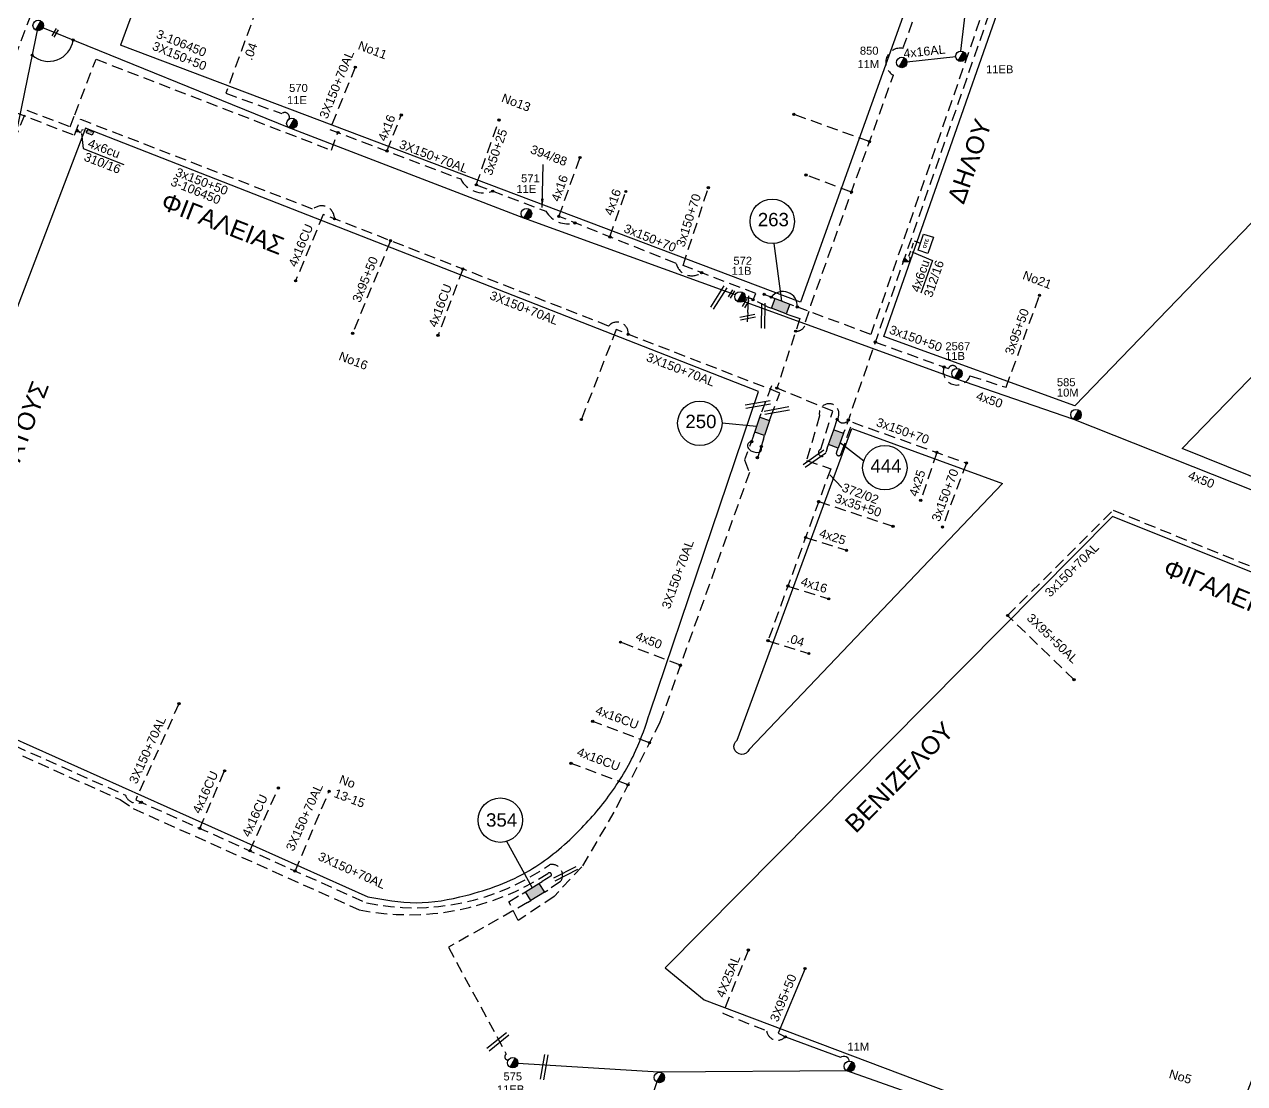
# Model space of a CAD drawing. Header units: millimetres. Extents: x -2591 to -1162, y 241 to 765.
# Drawn here: x -1464.6 to -1327.3, y 571.9 to 691.2 of the extents above; entities that cross this region are included whole.
import ezdxf
from ezdxf.enums import TextEntityAlignment as Align

# ---------------------------------------------------------------- set-up
doc = ezdxf.new("R2010")
doc.units = ezdxf.units.MM
doc.linetypes.add('DASHED', pattern=[19.05, 12.7, -6.35])
for name, color, linetype in [('3x150+30', 7, 'DASHED'), ('3x150+50', 7, 'Continuous'), ('3x150+70', 7, 'Continuous'), ('3X150+70AL', 7, 'Continuous'), ('3x35+50', 7, 'DASHED'), ('3x50+25', 7, 'Continuous'), ('3x95+50', 7, 'Continuous'), ('4x16', 7, 'Continuous'), ('4x16CU', 7, 'Continuous'), ('4x25', 7, 'Continuous'), ('4x50', 7, 'Continuous'), ('4x50 + 13_5', 7, 'SYN_LINE'), ('Link Box 4 Διευθύνσεων', 7, 'Continuous'), ('Pillar OTE', 7, 'Continuous'), ('TEXT ΚΑΛΩΔΙΩΝ', 7, 'Continuous'), ('Άγνωστα', 7, 'Continuous'), ('ΑΓΝΩΣΤΟ ΕΝΑΕΡΙΟ ΚΑΛΩΔΙΟ', 7, 'Continuous'), ('ΑΓΝΩΣΤΟ ΥΠΟΓΕΙΟ ΚΑΛΩΔΙΟ', 7, 'DASHED'), ('Γυμνά εναέρια ΧΤ (3Φ)   4x16AL', 7, 'Continuous'), ('Γυμνά εναέρια ΧΤ (3Φ) 4x50AL', 7, 'Continuous'), ('Επιγραφές - Σχήματα', 7, 'Continuous'), ('Καλωδια ΧΤ  3X95+50', 7, 'Continuous'), ('Καλώδια ΧΤ   3x150+70AL', 7, 'DASHED'), ('Μηχανική τομή', 7, 'Continuous'), ('Στύλος ΦΜ', 7, 'Continuous'), ('Στύλος ΦΜ @ 1', 7, 'Continuous'), ('Συνδέσεις', 7, 'Continuous'), ('Τομή', 7, 'Continuous'), ('ΥΠΟΒΑΘΡΟ ΔΕΗ', 7, 'Continuous'), ('Υπογεια Καλωδια Δικτυου ΧΤ 4X25', 7, 'DASHED'), ('Υπόβαθρο ΔΕΗ', 7, 'Continuous'), ('Υπόγεια Καλώδια Δικτύου ΧΤ   .04', 7, 'DASHED'), ('Υπόγεια καλώδια Παροχών ΧΤ   4x6', 7, 'DASHED')]:
    doc.layers.add(name, color=color, linetype=linetype)
doc.styles.add('arial', font='arial.ttf')
doc.styles.get("Standard").update_dxf_attribs({"font": 'arial.ttf'})
doc.linetypes.add('SYN_LINE', pattern='A,0.5,-0.0001,["/\\/\\/\\/",Standard,S=0.1,R=0,X=0,Y=-0.05],-0.25', length=0.7501)
doc.dimstyles.new('ISO-25', dxfattribs={"dimtxt": 2.5, "dimasz": 2.5, "dimexe": 1.25, "dimexo": 0.625, "dimtad": 1, "dimtxsty": 'Standard', "dimcen": 2.5, "dimadec": 0, "dimazin": 0, "dimtfac": 1, "dimtmove": 0, "dimatfit": 3, "dimfxl": 1, "dimarcsym": 0})

# ---------------------------------------------------------------- blocks, each defined once
blk = doc.blocks.new('ΥΠΑΡΧΩΝ ΤΣΙΜΕΝΤΕΝΙΟΣ ΣΤΥΛΟΣ')
at = {"layer": 'Στύλος ΦΜ'}
blk.add_hatch(color=256, dxfattribs=at).paths.add_polyline_path([(-1.29, -2.28, 0.574793), (2.62, 0, 0.268822), (1.3, 2.27)])
blk.add_line((-1.29, -2.28), (1.3, 2.27), dxfattribs=at)
blk.add_circle((0, 0), 2.62, dxfattribs=at)
at = {"layer": 'Στύλος ΦΜ', "flags": 4}
for tag, p in [('ΤΥΠΟΣ', (-4.91, 3.03)), ('ΑΡΙΘΜΟΣ', (-4.68, 8.05))]:
    blk.add_attdef(tag, p, '', height=4, dxfattribs=at)
blk = doc.blocks.new('LINK BOX 4 ΑΝΑΧΩΡΗΣΕΩΝ')
at = {"layer": 'Link Box 4 Διευθύνσεων', "ltscale": 40}
blk.add_hatch(color=256, dxfattribs=at).paths.add_polyline_path([(-3.54, 0), (-3.54, -4.67), (3.54, -4.67), (3.54, 0)])
for p, q in [((-3.54, 0), (-5.33, 0)), ((5.33, 0), (3.54, 0)), ((-3.54, -4.67), (-5.33, -4.67)), ((5.33, -4.67), (3.54, -4.67))]:
    blk.add_line(p, q, dxfattribs=at)
blk.add_lwpolyline([(-3.54, -4.67), (-3.54, 0), (3.54, 0), (3.54, -4.67)], close=True, dxfattribs=at)
blk = doc.blocks.new('_ΣΥΝΔΕΣΗ')
at = {"layer": 'Συνδέσεις', "linetype": 'SYN_LINE', "ltscale": 40}
blk.add_hatch(color=256, dxfattribs=at).paths.add_polyline_path([(0.5, -0.01, 1), (-0.5, -0.01, 1)])
at = {"layer": 'Συνδέσεις'}
blk.add_circle((0, -0.01), 0.5, dxfattribs=at)
blk = doc.blocks.new('ΤΟΜΗ')
at = {"layer": 'Τομή', "ltscale": 40}
for p, q in [((-0.03, -1.92), (-11.4, -1.92)), ((-0.03, -3.42), (-11.4, -3.42))]:
    blk.add_line(p, q, dxfattribs=at)
blk = doc.blocks.new('ΜΗΧΑΝΙΚΗ ΤΟΜΗ')
at = {"layer": 'Μηχανική τομή', "ltscale": 40}
for p, q in [((0, 0.76), (-3.79, 0.76)), ((0, -0.34), (-3.79, -0.34))]:
    blk.add_line(p, q, dxfattribs=at)
blk = doc.blocks.new('τομή_')
at = {"layer": 'Επιγραφές - Σχήματα'}
for p, q in [((-1.29, -0.22), (0.13, 0.75)), ((-1.08, -0.46), (0.34, 0.51)), ((-0.66, 0.62), (-0.29, -0.37))]:
    blk.add_line(p, q, dxfattribs=at)
blk = doc.blocks.new('PILLAR ΟΤΕ')
at = {"layer": 'Pillar OTE', "ltscale": 40}
blk.add_lwpolyline([(-3.31, 2.02), (3.39, 2.02), (3.39, -1.99), (-3.31, -1.99)], close=True, dxfattribs=at)
at = {"layer": 'Pillar OTE', "insert": (-1.81, 0.71), "char_height": 1.3575, "width": 109.961, "attachment_point": 1}
blk.add_mtext('{\\fArial|b1|i0|c161|p34;OTE}', dxfattribs=at)

msp = doc.modelspace()

# ---------------------------------------------------------------- hatches: boundary and pattern name
at = {"layer": 'Pillar OTE', "ltscale": 40}
h = msp.add_hatch(color=256, dxfattribs=at)
h.dxf.hatch_style = 1
h.paths.add_polyline_path([(-1458.847, 679.055), (-1458.43, 679.076), (-1458.716, 679.387)])
h = msp.add_hatch(color=256, dxfattribs=at)
h.dxf.hatch_style = 1
h.paths.add_polyline_path([(-1365.737, 664.407), (-1365.122, 664.454), (-1365.557, 664.901)])

# ---------------------------------------------------------------- linework, layer by layer
at = {"layer": '3x150+30', "color": 6, "lineweight": -3, "ltscale": 0.1}
msp.add_lwpolyline([(-1368.845, 655.408), (-1360.611, 652.423, -0.7061468), (-1359.666, 652.448, 3.9922929)], format="xyb", dxfattribs=at)
at = {"layer": '3x150+50', "color": 1, "linetype": 'DASHED', "lineweight": -3, "ltscale": 0.1}
for points in [[(-1464.347, 681.515), (-1459.445, 679.645), (-1458.928, 681.001), (-1458.928, 681.001), (-1456.544, 687.248), (-1430.056, 677.006), (-1429.322, 679.002)], [(-1486.233, 643.267), (-1480.638, 641.183), (-1472.833, 662.459), (-1472.989, 663.361), (-1469.509, 672.634), (-1467.905, 672.765), (-1464.347, 681.515)]]:
    msp.add_lwpolyline(points, dxfattribs=at)
at = {"layer": '3x150+50', "color": 151, "linetype": 'DASHED', "lineweight": -3, "ltscale": 0.1}
msp.add_lwpolyline([(-1469.454, 674.006, 0.767545), (-1468.412, 674.269), (-1465.681, 681.291), (-1458.982, 678.703), (-1458.299, 680.491), (-1432.119, 670.378, -0.654194), (-1429.709, 669.285)], format="xyb", dxfattribs=at)
at = {"layer": '3x150+50', "color": 1, "linetype": 'DASHED', "lineweight": -3, "ltscale": 0.1}
msp.add_lwpolyline([(-1457.734, 680.514), (-1457.734, 680.514)], close=True, dxfattribs=at)
at = {"layer": '3x150+70', "color": 1, "linetype": 'DASHED', "lineweight": -3, "ltscale": 0.1}
msp.add_lwpolyline([(-1382.596, 660.17), (-1382.28, 660.874), (-1390.473, 664.015), (-1387.634, 672.801)], dxfattribs=at)
msp.add_lwpolyline([(-1388.388, 663.216, -0.523931), (-1391.267, 664.259), (-1404.458, 669.558)], format="xyb", dxfattribs=at)
at = {"layer": '3x150+70', "color": 6, "linetype": 'DASHED', "lineweight": -3, "ltscale": 0.1}
msp.add_lwpolyline([(-1373.173, 643.066, 1.3792687), (-1372.681, 642.886), (-1371.429, 646.389), (-1358.578, 641.792)], format="xyb", dxfattribs=at)
msp.add_lwpolyline([(-1358.578, 641.792), (-1361.285, 634.586)], dxfattribs=at)
at = {"layer": '3x150+70', "color": 62, "linetype": 'DASHED', "lineweight": -3, "ltscale": 0.1}
msp.add_lwpolyline([(-1447.215, 614.706), (-1452.077, 603.889), (-1426.092, 592.284, 0.2083565), (-1405.517, 596.58, -0.6967629), (-1404.271, 594.694), (-1405.712, 593.708)], format="xyb", dxfattribs=at)
at = {"layer": '3X150+70AL', "color": 1, "linetype": 'DASHED', "lineweight": -3, "ltscale": 0.1}
for points in [[(-1427.373, 686.358), (-1430.221, 679.343), (-1415.505, 673.769, 0.3846183), (-1411.896, 672.403)], [(-1413.752, 673.105), (-1405.915, 670.137, 0.3409326), (-1402.636, 668.826)]]:
    msp.add_lwpolyline(points, format="xyb", dxfattribs=at)
at = {"layer": '3X150+70AL', "color": 151, "linetype": 'DASHED', "lineweight": -3, "ltscale": 0.1}
msp.add_lwpolyline([(-1396.664, 656.286, 0.7443922), (-1398.856, 657.213), (-1430.968, 669.778)], format="xyb", dxfattribs=at)
for points in [[(-1398.011, 656.808), (-1401.929, 646.699)], [(-1380.59, 647.003), (-1379.586, 649.673), (-1398.011, 656.808)]]:
    msp.add_lwpolyline(points, dxfattribs=at)
at = {"layer": '3X150+70AL', "color": 27, "linetype": 'DASHED', "lineweight": -3, "ltscale": 0.1}
msp.add_lwpolyline([(-1382.549, 644.853), (-1383.56, 642.143), (-1383.009, 640.714), (-1393.081, 612.612), (-1398.254, 602.484), (-1401.865, 596.354), (-1405, 593.013), (-1409.023, 590.298), (-1410.074, 592.411), (-1408.592, 593.302)], dxfattribs=at)
at = {"layer": '3X150+70AL', "color": 27, "lineweight": -3, "ltscale": 0.1}
msp.add_lwpolyline([(-1381.444, 644.479), (-1382.113, 642.398)], dxfattribs=at)
at = {"layer": '3X150+70AL', "color": 62, "linetype": 'DASHED', "lineweight": -3, "ltscale": 0.1}
msp.add_lwpolyline([(-1434.148, 595.867), (-1430.314, 604.851)], dxfattribs=at)
at = {"layer": '3x35+50', "color": 6, "lineweight": -3, "ltscale": 0.1}
msp.add_lwpolyline([(-1375.214, 637.456), (-1366.853, 634.678)], dxfattribs=at)
at = {"layer": '3x50+25', "color": 1, "linetype": 'DASHED', "lineweight": -3, "ltscale": 0.1}
msp.add_lwpolyline([(-1413.752, 673.105), (-1411.189, 680.401)], dxfattribs=at)
at = {"layer": '3x95+50', "color": 151, "linetype": 'DASHED', "lineweight": -3, "ltscale": 0.1}
msp.add_lwpolyline([(-1423.406, 666.819), (-1427.668, 656.405)], dxfattribs=at)
at = {"layer": '3x95+50', "color": 6, "linetype": 'DASHED', "lineweight": -3, "ltscale": 0.1}
msp.add_lwpolyline([(-1361.116, 652.607, 0.9854519), (-1358.189, 651.601), (-1354.122, 650.324), (-1350.362, 660.667)], format="xyb", dxfattribs=at)
at = {"layer": '4x16', "color": 1, "linetype": 'DASHED', "lineweight": -3, "ltscale": 0.1}
for points in [[(-1423.804, 676.912), (-1422.199, 680.961)], [(-1404.458, 669.558), (-1402.074, 676.184)], [(-1398.711, 667.249), (-1396.919, 672.363)]]:
    msp.add_lwpolyline(points, dxfattribs=at)
at = {"layer": '4x16', "color": 6, "linetype": 'DASHED', "lineweight": -3, "ltscale": 0.1}
msp.add_lwpolyline([(-1378.682, 627.953), (-1374.084, 626.505)], dxfattribs=at)
at = {"layer": '4x16', "color": 62, "linetype": 'DASHED', "lineweight": -3, "ltscale": 0.1}
for points in [[(-1444.871, 600.665), (-1442.079, 607.147)], [(-1439.228, 598.14), (-1436.017, 605.224)]]:
    msp.add_lwpolyline(points, dxfattribs=at)
at = {"layer": '4x16CU', "color": 151, "linetype": 'DASHED', "lineweight": -3, "ltscale": 0.1}
for points in [[(-1430.968, 669.778), (-1434.093, 662.309)], [(-1415.269, 663.635), (-1418.059, 656.171)]]:
    msp.add_lwpolyline(points, dxfattribs=at)
at = {"layer": '4x16CU', "color": 27, "linetype": 'DASHED', "lineweight": -3, "ltscale": 0.1}
for points in [[(-1394.253, 610.317), (-1400.649, 612.714)], [(-1396.676, 605.573), (-1403.083, 607.988)]]:
    msp.add_lwpolyline(points, dxfattribs=at)
at = {"layer": '4x25', "color": 6, "linetype": 'DASHED', "lineweight": -3, "ltscale": 0.1}
for points in [[(-1361.917, 642.987), (-1363.731, 637.605)], [(-1376.688, 633.417), (-1372.09, 631.969)]]:
    msp.add_lwpolyline(points, dxfattribs=at)
at = {"layer": '4x50', "color": 6, "lineweight": -3, "ltscale": 0.1}
msp.add_lwpolyline([(-1383.707, 660.026), (-1359.948, 651.347), (-1346.552, 646.729), (-1319.678, 636.075)], dxfattribs=at)
at = {"layer": '4x50', "color": 27, "linetype": 'DASHED', "lineweight": -3, "ltscale": 0.1}
msp.add_lwpolyline([(-1390.781, 619.03), (-1397.519, 621.629)], dxfattribs=at)
at = {"layer": '4x50 + 13_5', "color": 5, "linetype": 'Continuous', "lineweight": -3, "ltscale": 0.1}
msp.add_lwpolyline([(-1355.916, 716.434), (-1359.253, 688.173)], dxfattribs=at)
at = {"layer": 'Pillar OTE', "ltscale": 40}
for points in [[(-1458.716, 679.387), (-1458.43, 679.076), (-1458.847, 679.055), (-1458.716, 679.387)], [(-1365.557, 664.901), (-1365.122, 664.454), (-1365.737, 664.407), (-1365.557, 664.901)]]:
    msp.add_lwpolyline(points, dxfattribs=at)
at = {"layer": 'ΑΓΝΩΣΤΟ ΕΝΑΕΡΙΟ ΚΑΛΩΔΙΟ', "color": 5, "lineweight": -3, "ltscale": 0.1}
for points in [[(-1463.051, 691.049), (-1472.763, 643.82), (-1490.716, 619.474)], [(-1384.615, 660.717), (-1408.395, 669.352), (-1434.795, 679.514), (-1462.522, 690.792)]]:
    msp.add_lwpolyline(points, dxfattribs=at)
at = {"layer": 'ΑΓΝΩΣΤΟ ΥΠΟΓΕΙΟ ΚΑΛΩΔΙΟ', "color": 85, "lineweight": -3, "ltscale": 0.1}
for points in [[(-1377.799, 656.637, 0.4387498), (-1376.685, 657.69), (-1376.102, 659.549), (-1366.808, 685.458, -0.8653308), (-1365.73, 688.461), (-1356.405, 714.455, -0.4047757), (-1356.158, 716.696)], [(-1374.269, 643.468), (-1374.42, 642.976, -1.92205), (-1374.992, 643.342), (-1373.641, 647.623), (-1380.523, 650.48), (-1381.695, 647.376)]]:
    msp.add_lwpolyline(points, format="xyb", dxfattribs=at)
for points in [[(-1369.494, 677.97), (-1378.016, 681.035)], [(-1371.529, 672.297), (-1376.642, 674.209)], [(-1380.551, 660.461), (-1381.353, 660.781)], [(-1378.471, 658.428), (-1377.333, 658.052), (-1379.912, 650.226)]]:
    msp.add_lwpolyline(points, dxfattribs=at)
at = {"layer": 'ΑΓΝΩΣΤΟ ΥΠΟΓΕΙΟ ΚΑΛΩΔΙΟ', "color": 1, "lineweight": -3, "ltscale": 0.1}
msp.add_lwpolyline([(-1380.964, 659.37), (-1382.786, 660.263, 0.1695605), (-1383.499, 660.349, 14.1549178)], format="xyb", dxfattribs=at)
at = {"layer": 'ΑΓΝΩΣΤΟ ΥΠΟΓΕΙΟ ΚΑΛΩΔΙΟ', "color": 6, "lineweight": -3, "ltscale": 0.1}
msp.add_lwpolyline([(-1373.349, 645.969), (-1373.132, 646.726, 1.5424936), (-1375.119, 647.114), (-1376.581, 642.07), (-1373.863, 641.158), (-1380.927, 621.799)], format="xyb", dxfattribs=at)
at = {"layer": 'ΑΓΝΩΣΤΟ ΥΠΟΓΕΙΟ ΚΑΛΩΔΙΟ', "color": 27, "lineweight": -3, "ltscale": 0.1}
for points in [[(-1487.317, 640.479), (-1482.137, 638.549), (-1489.154, 619.711), (-1453.841, 603.911), (-1452.359, 602.891), (-1426.933, 591.515, 0.1968983), (-1405.687, 595.609, -0.976434), (-1405.343, 595.306), (-1406.325, 594.702)], [(-1407.979, 592.309), (-1416.882, 587.289), (-1410.371, 575.257, 0.8316638), (-1410.146, 574.607, -2.2686503)]]:
    msp.add_lwpolyline(points, format="xyb", dxfattribs=at)
at = {"layer": 'ΑΓΝΩΣΤΟ ΥΠΟΓΕΙΟ ΚΑΛΩΔΙΟ', "color": 62, "lineweight": -3, "ltscale": 0.1}
msp.add_lwpolyline([(-1487.095, 641.048), (-1481.268, 638.877), (-1488.269, 620.082), (-1453.23, 604.405, 0.4351429), (-1451.446, 603.607)], format="xyb", dxfattribs=at)
at = {"layer": 'ΑΓΝΩΣΤΟ ΥΠΟΓΕΙΟ ΚΑΛΩΔΙΟ', "color": 6, "lineweight": -3, "ltscale": 0.1}
msp.add_arc((-1372.483, 647.022), 0.714, 204.54674, 327.18963, dxfattribs=at)
at = {"layer": 'Γυμνά εναέρια ΧΤ (3Φ)   4x16AL', "color": 5, "lineweight": -3, "ltscale": 0.1}
msp.add_lwpolyline([(-1359.799, 687.515), (-1365.283, 686.919)], dxfattribs=at)
at = {"layer": 'Γυμνά εναέρια ΧΤ (3Φ) 4x50AL', "color": 133, "lineweight": -3, "ltscale": 0.1}
for points in [[(-1324.296, 556.493), (-1372.043, 573.376), (-1393.252, 573.214), (-1409.067, 574.207)], [(-1393.432, 572.123), (-1400.032, 551.953)]]:
    msp.add_lwpolyline(points, dxfattribs=at)
at = {"layer": 'Καλωδια ΧΤ  3X95+50', "color": 5, "linetype": 'DASHED', "lineweight": -3, "ltscale": 0.1}
msp.add_lwpolyline([(-1346.473, 617.41), (-1353.953, 624.629)], dxfattribs=at)
at = {"layer": 'Καλωδια ΧΤ  3X95+50', "color": 133, "lineweight": -3, "ltscale": 0.1}
msp.add_lwpolyline([(-1376.756, 584.901), (-1379.774, 577.607), (-1378.961, 577.211), (-1372.744, 574.916, -0.638009), (-1371.81, 574.474, -8.9835187)], format="xyb", dxfattribs=at)
at = {"layer": 'Καλώδια ΧΤ   3x150+70AL', "color": 85, "linetype": 'DASHED', "lineweight": -3, "ltscale": 0.1}
msp.add_lwpolyline([(-1332.048, 749.121), (-1337.26, 750.875), (-1342.503, 735.737), (-1342.146, 734.802), (-1369.35, 656.262), (-1378.059, 659.52)], dxfattribs=at)
at = {"layer": 'Καλώδια ΧΤ   3x150+70AL', "color": 6, "linetype": 'DASHED', "lineweight": -3, "ltscale": 0.1}
msp.add_lwpolyline([(-1332.225, 748.618), (-1336.107, 749.925), (-1372.254, 645.566)], dxfattribs=at)
at = {"layer": 'Καλώδια ΧΤ   3x150+70AL', "color": 30, "linetype": 'DASHED', "lineweight": -3, "ltscale": 0.1}
msp.add_lwpolyline([(-1474.809, 696.251), (-1463.897, 692.264), (-1469.338, 677.643)], dxfattribs=at)
at = {"layer": 'Καλώδια ΧΤ   3x150+70AL', "color": 5, "lineweight": -3, "ltscale": 0.1}
msp.add_lwpolyline([(-1353.953, 624.629), (-1342.061, 636.485), (-1326.148, 629.989, -0.5924102), (-1324.798, 630.067, 3.5757112)], format="xyb", dxfattribs=at)
at = {"layer": 'ΥΠΟΒΑΘΡΟ ΔΕΗ', "lineweight": -3}
for points in [[(-1433.262, 744.504), (-1453.782, 688.818)], [(-1433.262, 744.504), (-1356.85, 716.867), (-1377.279, 659.921), (-1453.782, 688.818)], [(-1367.892, 656.022), (-1347.67, 713.693), (-1300.341, 695.953), (-1346.394, 648.226), (-1367.892, 656.022)], [(-1457.719, 679.493), (-1481.3, 617.731), (-1425.964, 592.972)], [(-1394.212, 613.676), (-1381.974, 649.856), (-1457.719, 679.493)], [(-1457.994, 677.194), (-1453.407, 675.399)], [(-1362.419, 664.587), (-1363.705, 660.918)], [(-1383.184, 658.745), (-1383.067, 660.603)]]:
    msp.add_lwpolyline(points, dxfattribs=at)
for points in [[(-1334.307, 643.419), (-1288.023, 691.112), (-1283.537, 689.64), (-1304.338, 631.363)], [(-1342.157, 635.791), (-1392.482, 584.983), (-1388.12, 581.356), (-1331.258, 559.892), (-1307.285, 621.822)]]:
    msp.add_lwpolyline(points, close=True, dxfattribs=at)
msp.add_lwpolyline([(-1371.488, 645.667), (-1354.528, 639.474), (-1383.037, 609.542, -1.3190268), (-1384.374, 610.618), (-1371.488, 645.667)], format="xyb", dxfattribs=at)
at = {"layer": 'ΥΠΟΒΑΘΡΟ ΔΕΗ', "lineweight": -3, "ltscale": 0.1}
for centre, radius, start, end in [((-1461.892, 689.806), 2.798, 228.68802, 351.85125), ((-1379.25, 659.48), 1.63, 355.68844, 142.97964)]:
    msp.add_arc(centre, radius, start, end, dxfattribs=at)
at = {"layer": 'ΥΠΟΒΑΘΡΟ ΔΕΗ', "lineweight": -3}
msp.add_open_spline([(-1382.768, 644.266), (-1383.517, 643.938), (-1382.957, 642.935), (-1381.41, 642.918), (-1381.69, 643.713), (-1381.657, 643.708)], degree=3, dxfattribs=at)
msp.add_spline([(-1425.964, 592.972), (-1420.531, 592.296), (-1414.918, 593.121), (-1407.755, 595.943), (-1402.646, 599.952), (-1398.858, 604.287), (-1395.788, 609.461), (-1394.212, 613.676)], degree=3, dxfattribs=at)
at = {"layer": 'Υπογεια Καλωδια Δικτυου ΧΤ 4X25', "color": 133, "lineweight": -3, "ltscale": 0.1}
msp.add_lwpolyline([(-1383.131, 586.984), (-1386.017, 579.855), (-1381.086, 577.892, 0.6244855), (-1378.961, 577.211, -2.7194479)], format="xyb", dxfattribs=at)
at = {"layer": 'Υπόβαθρο ΔΕΗ', "lineweight": -3}
for points in [[(-1379.367, 660.014), (-1380.23, 666.509)], [(-1382.197, 645.893), (-1386.095, 646.266)], [(-1372.797, 644.089), (-1370.15, 642.033)], [(-1407.465, 593.998), (-1410.303, 599.208)]]:
    msp.add_lwpolyline(points, dxfattribs=at)
for centre in [(-1380.445, 668.999), (-1388.595, 646.272), (-1367.771, 641.267), (-1411.053, 601.593)]:
    msp.add_circle(centre, 2.5, dxfattribs=at)
at = {"layer": 'Υπόγεια Καλώδια Δικτύου ΧΤ   .04', "color": 5, "lineweight": -3, "ltscale": 0.1}
msp.add_lwpolyline([(-1438.49, 692.883), (-1441.933, 683.422), (-1435.652, 681.131, -0.7629942), (-1434.817, 680.525, -23.4159624)], format="xyb", dxfattribs=at)
at = {"layer": 'Υπόγεια Καλώδια Δικτύου ΧΤ   .04', "color": 6, "lineweight": -3, "ltscale": 0.1}
msp.add_lwpolyline([(-1380.927, 621.799), (-1376.329, 620.351)], dxfattribs=at)
at = {"layer": 'Υπόγεια καλώδια Παροχών ΧΤ   4x6', "color": 151, "linetype": 'DASHED', "ltscale": 0.01}
msp.add_lwpolyline([(-1458.43, 679.076, 0.4989563), (-1458.224, 679.03), (-1458.1, 679.347), (-1457.563, 679.137)], format="xyb", dxfattribs=at)
at = {"layer": 'Υπόγεια καλώδια Παροχών ΧΤ   4x6', "color": 6, "linetype": 'DASHED', "ltscale": 0.05}
msp.add_lwpolyline([(-1365.122, 664.454, 0.5285351), (-1365.06, 665.082), (-1364.467, 666.795), (-1363.7, 666.529)], format="xyb", dxfattribs=at)

# ---------------------------------------------------------------- block references
at = {"layer": 'Link Box 4 Διευθύνσεων', "lineweight": -3}
for p, xscale, yscale, zscale, rotation in [((-1379.717, 658.899), 0.2499999999999998, 0.2499999999999998, 0.2499999999999998, 159.3073112131084), ((-1372.714, 644.316), 0.2499999999999997, 0.2499999999999997, 0.2499999999999997, 249.8143186832105), ((-1406.846, 593.009), 0.2499999999999998, 0.2499999999999998, 0.2499999999999998, 211.6812315362628)]:
    msp.add_blockref('LINK BOX 4 ΑΝΑΧΩΡΗΣΕΩΝ', p, dxfattribs=dict(at, xscale=xscale, yscale=yscale, zscale=zscale, rotation=rotation))
at = {"layer": 'Pillar OTE'}
for p, xscale, yscale, zscale, rotation in [((-1457.231, 679.023), 0.1061355012509569, 0.1061355012509569, 0.1061355012509569, 338.6306011899623), ((-1363.166, 666.464), 0.2879646827372321, 0.2879646827372321, 0.2879646827372321, 71.21575059130726)]:
    msp.add_blockref('PILLAR ΟΤΕ', p, dxfattribs=dict(at, xscale=xscale, yscale=yscale, zscale=zscale, rotation=rotation))
at = {"layer": 'Επιγραφές - Σχήματα', "rotation": 336.0625621677899}
msp.add_blockref('τομή_', (-1382.833, 657.906), dxfattribs=at)
at = {"layer": 'Μηχανική τομή', "lineweight": -3, "xscale": 0.2499999999999677, "yscale": 0.2499999999999677, "zscale": 0.2499999999999677, "rotation": 58.76935949862351}
for p in [(-1460.869, 690.596), (-1384.755, 661.21), (-1383.162, 660.13)]:
    msp.add_blockref('ΜΗΧΑΝΙΚΗ ΤΟΜΗ', p, dxfattribs=at)
at = {"layer": 'Στύλος ΦΜ @ 1', "lineweight": -3, "ltscale": 40, "xscale": 0.225, "yscale": 0.225, "zscale": 0.225}
for p in [(-1463.051, 691.049), (-1393.142, 572.636)]:
    msp.add_blockref('ΥΠΑΡΧΩΝ ΤΣΙΜΕΝΤΕΝΙΟΣ ΣΤΥΛΟΣ', p, dxfattribs=at)
at = {"layer": 'Στύλος ΦΜ @ 1', "lineweight": -3, "ltscale": 40}
ref = msp.add_blockref('ΥΠΑΡΧΩΝ ΤΣΙΜΕΝΤΕΝΙΟΣ ΣΤΥΛΟΣ', (-1365.871, 686.888), dxfattribs=dict(at, xscale=0.225, yscale=0.225, zscale=0.225))
ref.add_attrib('ΤΥΠΟΣ', '11M', dxfattribs={"layer": 'Στύλος ΦΜ', "height": 0.9, "flags": 4}).set_placement((-1370.855, 685.978), align=Align.BOTTOM_LEFT)
ref.add_attrib('ΑΡΙΘΜΟΣ', '850', (-1370.582, 687.761), dxfattribs={"layer": 'Στύλος ΦΜ', "height": 0.9, "flags": 4})
ref = msp.add_blockref('ΥΠΑΡΧΩΝ ΤΣΙΜΕΝΤΕΝΙΟΣ ΣΤΥΛΟΣ', (-1359.215, 687.585), dxfattribs=dict(at, xscale=0.225, yscale=0.225, zscale=0.225))
ref.add_attrib('ΤΥΠΟΣ', '11EB', dxfattribs={"layer": 'Στύλος ΦΜ', "height": 0.9, "flags": 4}).set_placement((-1356.377, 685.398), align=Align.BOTTOM_LEFT)
ref = msp.add_blockref('ΥΠΑΡΧΩΝ ΤΣΙΜΕΝΤΕΝΙΟΣ ΣΤΥΛΟΣ', (-1434.505, 680.026), dxfattribs=dict(at, xscale=0.225, yscale=0.225, zscale=0.225))
ref.add_attrib('ΤΥΠΟΣ', '11E', dxfattribs={"layer": 'Στύλος ΦΜ', "height": 0.9, "flags": 4}).set_placement((-1435.05, 681.931), align=Align.BOTTOM_LEFT)
ref.add_attrib('ΑΡΙΘΜΟΣ', '570', (-1434.815, 683.568), dxfattribs={"layer": 'Στύλος ΦΜ', "height": 0.9, "flags": 4})
ref = msp.add_blockref('ΥΠΑΡΧΩΝ ΤΣΙΜΕΝΤΕΝΙΟΣ ΣΤΥΛΟΣ', (-1408.104, 669.865), dxfattribs=dict(at, xscale=0.225, yscale=0.225, zscale=0.225))
ref.add_attrib('ΤΥΠΟΣ', '11E', dxfattribs={"layer": 'Στύλος ΦΜ', "height": 0.9, "flags": 4}).set_placement((-1409.234, 671.93), align=Align.BOTTOM_LEFT)
ref.add_attrib('ΑΡΙΘΜΟΣ', '571', (-1408.71, 673.396), dxfattribs={"layer": 'Στύλος ΦΜ', "height": 0.9, "flags": 4})
ref = msp.add_blockref('ΥΠΑΡΧΩΝ ΤΣΙΜΕΝΤΕΝΙΟΣ ΣΤΥΛΟΣ', (-1384.071, 660.489), dxfattribs=dict(at, xscale=0.225, yscale=0.225, zscale=0.225))
ref.add_attrib('ΤΥΠΟΣ', '11B', dxfattribs={"layer": 'Στύλος ΦΜ', "height": 0.9, "flags": 4}).set_placement((-1385.018, 662.712), align=Align.BOTTOM_LEFT)
ref.add_attrib('ΑΡΙΘΜΟΣ', '572', (-1384.816, 664.116), dxfattribs={"layer": 'Στύλος ΦΜ', "height": 0.9, "flags": 4})
ref = msp.add_blockref('ΥΠΑΡΧΩΝ ΤΣΙΜΕΝΤΕΝΙΟΣ ΣΤΥΛΟΣ', (-1359.658, 651.86), dxfattribs=dict(at, xscale=0.225, yscale=0.225, zscale=0.225))
ref.add_attrib('ΤΥΠΟΣ', '11B', dxfattribs={"layer": 'Στύλος ΦΜ', "height": 0.9, "flags": 4}).set_placement((-1360.988, 653.122), align=Align.BOTTOM_LEFT)
ref.add_attrib('ΑΡΙΘΜΟΣ', '2567', (-1360.959, 654.488), dxfattribs={"layer": 'Στύλος ΦΜ', "height": 0.9, "flags": 4})
ref = msp.add_blockref('ΥΠΑΡΧΩΝ ΤΣΙΜΕΝΤΕΝΙΟΣ ΣΤΥΛΟΣ', (-1346.261, 647.241), dxfattribs=dict(at, xscale=0.225, yscale=0.225, zscale=0.225))
ref.add_attrib('ΤΥΠΟΣ', '10M', dxfattribs={"layer": 'Στύλος ΦΜ', "height": 0.9, "flags": 4}).set_placement((-1348.408, 649.005), align=Align.BOTTOM_LEFT)
ref.add_attrib('ΑΡΙΘΜΟΣ', '585', (-1348.408, 650.441), dxfattribs={"layer": 'Στύλος ΦΜ', "height": 0.9, "flags": 4})
ref = msp.add_blockref('ΥΠΑΡΧΩΝ ΤΣΙΜΕΝΤΕΝΙΟΣ ΣΤΥΛΟΣ', (-1371.753, 573.888), dxfattribs=dict(at, xscale=0.225, yscale=0.225, zscale=0.225))
ref.add_attrib('ΤΥΠΟΣ', '11M', dxfattribs={"layer": 'Στύλος ΦΜ', "height": 0.9, "flags": 4}).set_placement((-1371.982, 575.385), align=Align.BOTTOM_LEFT)
ref = msp.add_blockref('ΥΠΑΡΧΩΝ ΤΣΙΜΕΝΤΕΝΙΟΣ ΣΤΥΛΟΣ', (-1409.65, 574.289), dxfattribs=dict(at, xscale=0.225, yscale=0.225, zscale=0.225))
ref.add_attrib('ΤΥΠΟΣ', '11EB', dxfattribs={"layer": 'Στύλος ΦΜ', "height": 0.9, "flags": 4}).set_placement((-1411.423, 570.577), align=Align.BOTTOM_LEFT)
ref.add_attrib('ΑΡΙΘΜΟΣ', '575', (-1410.695, 572.298), dxfattribs={"layer": 'Στύλος ΦΜ', "height": 0.9, "flags": 4})
at = {"layer": 'Συνδέσεις', "lineweight": -3, "xscale": 0.25, "yscale": 0.25, "zscale": 0.25}
for p in [(-1459.121, 689.412), (-1463.739, 687.704), (-1427.373, 686.361), (-1378.016, 681.038), (-1422.198, 680.964), (-1411.188, 680.403), (-1429.321, 679.005), (-1423.803, 676.915), (-1369.493, 677.972), (-1402.074, 676.187), (-1376.642, 674.212), (-1413.751, 673.108), (-1387.634, 672.804), (-1411.895, 672.405), (-1396.918, 672.366), (-1371.528, 672.3), (-1429.708, 669.288), (-1404.458, 669.558), (-1402.635, 668.829), (-1423.405, 666.822), (-1398.71, 667.252), (-1415.268, 663.638), (-1388.387, 663.219), (-1434.092, 662.312), (-1381.353, 660.784), (-1380.55, 660.464), (-1350.361, 660.67), (-1382.596, 660.17), (-1377.624, 659.361), (-1427.667, 656.408), (-1377.798, 656.639), (-1418.059, 656.174), (-1396.663, 656.289), (-1368.844, 655.411), (-1361.115, 652.609), (-1379.911, 650.229), (-1401.928, 646.701), (-1373.131, 646.729), (-1371.883, 646.638), (-1382.762, 644.205), (-1381.673, 643.66), (-1361.916, 642.99), (-1382.112, 642.401), (-1358.577, 641.795), (-1375.213, 637.459), (-1363.731, 637.608), (-1366.852, 634.681), (-1361.284, 634.588), (-1376.687, 633.42), (-1372.089, 631.972), (-1378.681, 627.956), (-1374.083, 626.508), (-1353.953, 624.632), (-1397.519, 621.632), (-1380.927, 621.802), (-1376.329, 620.354), (-1390.78, 619.033), (-1346.473, 617.413), (-1447.215, 614.709), (-1400.648, 612.717), (-1394.253, 610.32), (-1442.078, 607.15), (-1403.082, 607.991), (-1396.676, 605.576), (-1436.017, 605.227), (-1430.313, 604.854), (-1451.446, 603.61), (-1444.868, 600.673), (-1439.223, 598.152), (-1434.147, 595.87), (-1383.13, 586.987), (-1376.756, 584.904), (-1378.961, 577.214)]:
    msp.add_blockref('_ΣΥΝΔΕΣΗ', p, dxfattribs=at)
at = {"layer": 'Τομή', "lineweight": -3}
for p, xscale, yscale, zscale, rotation in [((-1386.654, 658.868), 0.2499999999999997, 0.2499999999999997, 0.2499999999999997, 237.5482977234446), ((-1380.78, 656.945), 0.2499999999999997, 0.2499999999999997, 0.2499999999999997, 269.4492884475815), ((-1383.35, 647.502), 0.2499999999999996, 0.2499999999999996, 0.2499999999999996, 189.9897407194912), ((-1381.219, 646.808), 0.2499999999999996, 0.2499999999999996, 0.2499999999999996, 189.9897407194912), ((-1374.901, 643.629), 0.2499999999999996, 0.2499999999999996, 0.2499999999999996, 35.03362771701973), ((-1404.652, 594.337), 0.2499999999999997, 0.2499999999999997, 0.2499999999999997, 207.0972525001245), ((-1412.024, 575.261), 0.2499999999999997, 0.2499999999999997, 0.2499999999999997, 218.7229913605938), ((-1405.686, 572.274), 0.2499999999999997, 0.2499999999999997, 0.2499999999999997, 259.9606513435759)]:
    msp.add_blockref('ΤΟΜΗ', p, dxfattribs=dict(at, xscale=xscale, yscale=yscale, zscale=zscale, rotation=rotation))
at = {"layer": 'ΥΠΟΒΑΘΡΟ ΔΕΗ', "lineweight": -3, "xscale": 0.2499999999999997, "yscale": 0.2499999999999997, "zscale": 0.2499999999999997, "rotation": 251.312143860528}
msp.add_blockref('LINK BOX 4 ΑΝΑΧΩΡΗΣΕΩΝ', (-1381.017, 645.741), dxfattribs=at)

# ---------------------------------------------------------------- texts
at = {"layer": 'TEXT ΚΑΛΩΔΙΩΝ', "lineweight": -3, "ltscale": 0.1}
for s, rotation, p in [('3X150+50', 338, (-1447.145, 687.617)), ('3X150+50', 338, (-1447.145, 687.617)), (' .04', 70.00773, (-1439.223, 687.944)), (' .04', 70.00773, (-1439.223, 687.944)), ('3X150+70AL', 67.91061, (-1429.464, 684.402)), ('4x16', 68.37005, (-1423.845, 679.523)), ('4x16', 68.37005, (-1423.845, 679.523)), ('3x50+25', 70.64115, (-1411.596, 676.797)), ('3x50+25', 70.64115, (-1411.596, 676.797)), ('3X150+70AL', 339.25693, (-1418.545, 676.312)), ('3X150+70AL', 339.25693, (-1418.545, 676.312)), ('3x150+50', 338.87966, (-1444.642, 673.5)), ('3x150+50', 338.87966, (-1444.642, 673.5)), ('4x16', 70.21266, (-1404.378, 672.735)), ('4x16', 70.21266, (-1404.378, 672.735)), ('4x16', 70.68693, (-1398.401, 671.156)), ('4x16', 70.68693, (-1398.401, 671.156)), ('3x150+70', 72.09767, (-1389.874, 669.12)), ('3x150+70', 72.09767, (-1389.874, 669.12)), ('4x16CU', 67.29337, (-1433.508, 666.297)), ('4x16CU', 67.29337, (-1433.508, 666.297)), ('3x150+70', 338.11486, (-1394.193, 667.134)), ('3x150+70', 338.11486, (-1394.193, 667.134)), ('3x95+50', 67.74248, (-1426.268, 662.466)), ('3x95+50', 67.74248, (-1426.268, 662.466)), ('4x16CU', 69.49886, (-1417.819, 659.528)), ('4x16CU', 69.49886, (-1417.819, 659.528)), ('3X150+70AL', 338.6306, (-1408.375, 659.261)), ('3X150+70AL', 338.6306, (-1408.375, 659.261)), ('3x95+50', 70.02077, (-1352.908, 656.591)), ('3x95+50', 70.02077, (-1352.908, 656.591)), ('3x150+50', 340.0785, (-1364.285, 655.822)), ('3X150+70AL', 338.83078, (-1390.739, 652.32)), ('3X150+70AL', 338.83078, (-1390.739, 652.32)), ('4x50', 340.97945, (-1355.996, 648.927)), ('4x50', 340.97945, (-1355.996, 648.927)), ('3x150+70', 340.31725, (-1365.753, 645.421)), ('3x150+70', 340.31725, (-1365.753, 645.421)), ('4x25', 71.37123, (-1364.134, 639.54)), ('4x25', 71.37123, (-1364.134, 639.54)), ('3x150+70', 69.41361, (-1361.001, 638.185)), ('3x150+70', 69.41361, (-1361.001, 638.185)), ('4x50', 338.37423, (-1332.149, 639.943)), ('4x50', 338.37423, (-1332.149, 639.943)), ('3x35+50', 341.62057, (-1370.77, 637.033)), ('3x35+50', 341.62057, (-1370.77, 637.033)), ('4x25', 342.51622, (-1373.645, 633.507)), ('4x25', 342.51622, (-1373.645, 633.507)), ('3X150+70AL', 70.28015, (-1391.08, 629.277)), (' 3x150+70AL', 44.91014, (-1346.864, 629.637)), (' 3x150+70AL', 44.91014, (-1346.864, 629.637)), ('4x16', 342.51622, (-1375.726, 628.071)), ('4x16', 342.51622, (-1375.726, 628.071)), ('3X95+50AL', 316.01395, (-1348.891, 622.057)), ('4x50', 338.91025, (-1394.323, 621.849)), ('  .04', 342.51622, (-1378.166, 621.978)), ('  .04', 342.51622, (-1378.166, 621.978)), ('4x16CU', 339.45976, (-1397.895, 613.159)), ('3X150+70AL', 65.70984, (-1450.76, 609.494)), ('4x16CU', 339.34618, (-1399.978, 608.466)), ('4x16CU', 65.70984, (-1444.253, 604.746)), ('4x16CU', 65.70984, (-1438.678, 602.113)), ('3X150+70AL', 65.70984, (-1433.101, 601.93)), ('3X150+70AL', 335.78486, (-1427.746, 595.942)), ('4X25AL', 67.95904, (-1385.409, 584.021)), ('4X25AL', 67.95904, (-1385.409, 584.021)), ('3X95+50', 67.52806, (-1379.209, 581.588)), ('3X95+50', 67.52806, (-1379.209, 581.588))]:
    msp.add_text(s, height=1, rotation=rotation, dxfattribs=at).set_placement(p, align=Align.MIDDLE_CENTER)
at = {"layer": 'TEXT ΚΑΛΩΔΙΩΝ', "linetype": 'Continuous', "lineweight": -3, "ltscale": 0.1}
msp.add_text('4x16AL', height=1, rotation=6.1977, dxfattribs=at).set_placement((-1363.321, 688.138), align=Align.MIDDLE_CENTER)
at = {"layer": 'TEXT ΚΑΛΩΔΙΩΝ', "lineweight": -3, "ltscale": 0.1, "char_height": 1, "attachment_point": 1, "rotation": 71}
for s, insert in [('4x6cu', (-1364.866, 661.264)), ('312/16', (-1363.423, 660.682))]:
    msp.add_mtext_dynamic_manual_height_columns(s, width=1.8, gutter_width=12.5, heights=[0.118], dxfattribs=dict(at, insert=insert))
at = {"layer": 'Άγνωστα', "color": 7, "lineweight": -3, "char_height": 1, "attachment_point": 1}
for s, gutter_width, heights, insert, rotation in [('3-106450', 2.31, [0.73], (-1449.485, 690.628), 338.01151), ('No11', 0, [0.73], (-1426.804, 689.337), 339.33535), ('No13', 0, [0.73], (-1410.651, 683.432), 339.33535), ('4x6cu', 12.5, [0.118], (-1457.201, 678.341), 339), ('394/88', 0, [0.73], (-1407.407, 677.642), 339.33535), ('310/16', 12.5, [0.118], (-1457.632, 676.801), 339), ('3-106450', 2.31, [0.73], (-1447.87, 674.016), 338.01151), ('No21', 0, [0.73], (-1352.001, 663.48), 339.33535), ('No16', 0, [0.73], (-1428.966, 654.368), 339.33535), ('372/02', 0, [0.73], (-1372.344, 639.587), 339.33535), ('No5', 0, [0.73], (-1335.598, 573.563), 343.88447)]:
    msp.add_mtext_dynamic_manual_height_columns(s, width=1.8, gutter_width=gutter_width, heights=heights, dxfattribs=dict(at, insert=insert, rotation=rotation))
at = {"layer": 'Άγνωστα', "color": 7, "lineweight": -3, "char_height": 1.5, "width": 4.551914400963142e-14, "attachment_point": 1}
for s, insert in [('263', (-1382.067, 669.951)), ('250', (-1390.218, 647.224)), ('444', (-1369.393, 642.218)), ('354', (-1412.652, 602.368))]:
    msp.add_mtext(s, dxfattribs=dict(at, insert=insert))
at = {"layer": 'Άγνωστα', "color": 7, "lineweight": -3}
note = msp.add_mtext_dynamic_manual_height_columns('No ', width=1.8, gutter_width=0, heights=[0.73, 0], dxfattribs=dict(at, insert=(-1430.605, 607.36), char_height=1, attachment_point=1, rotation=339.33535))
for column, words in zip(note.columns.linked_columns, ['13-15']):
    column.text = words
at = {"layer": 'ΥΠΟΒΑΘΡΟ ΔΕΗ', "lineweight": -3, "ltscale": 40, "char_height": 2, "width": 26.31339, "attachment_point": 1, "style": 'arial'}
for s, insert, rotation in [('ΔΗΛΟΥ', (-1360.779, 671.471), 71), ('ΦΙΓΑΛΕΙΑΣ', (-1448.68, 672.323), 338.678), ('ΣΩΚΡΑΤΟΥΣ', (-1469.685, 635.458), 69.17239), ('ΦΙΓΑΛΕΙΑΣ', (-1335.856, 631.062), 337.41124), ('ΒΕΝΙΖΕΛΟΥ', (-1372.461, 601.429), 45.54364)]:
    msp.add_mtext(s, dxfattribs=dict(at, insert=insert, rotation=rotation))

# ---------------------------------------------------------------- leaders
at = {"layer": 'Επιγραφές - Σχήματα', "ltscale": 40}
for points in [[(-1458.198, 678.907), (-1457.994, 677.194)], [(-1364.743, 665.575), (-1362.419, 664.587)]]:
    msp.add_leader(points, dimstyle='ISO-25', override={"dimasz": 0.5, "dimtad": 0}, dxfattribs=at)
at = {"layer": 'Επιγραφές - Σχήματα', "lineweight": -3, "ltscale": 40}
for points, override in [([(-1406.341, 670.565), (-1406.236, 675.388)], {"dimasz": 1, "dimtad": 0}), ([(-1373.961, 640.469), (-1372.601, 639.056)], {"dimasz": 0.5, "dimtad": 0})]:
    msp.add_leader(points, dimstyle='ISO-25', override=override, dxfattribs=at)

doc.saveas('drawing.dxf')
